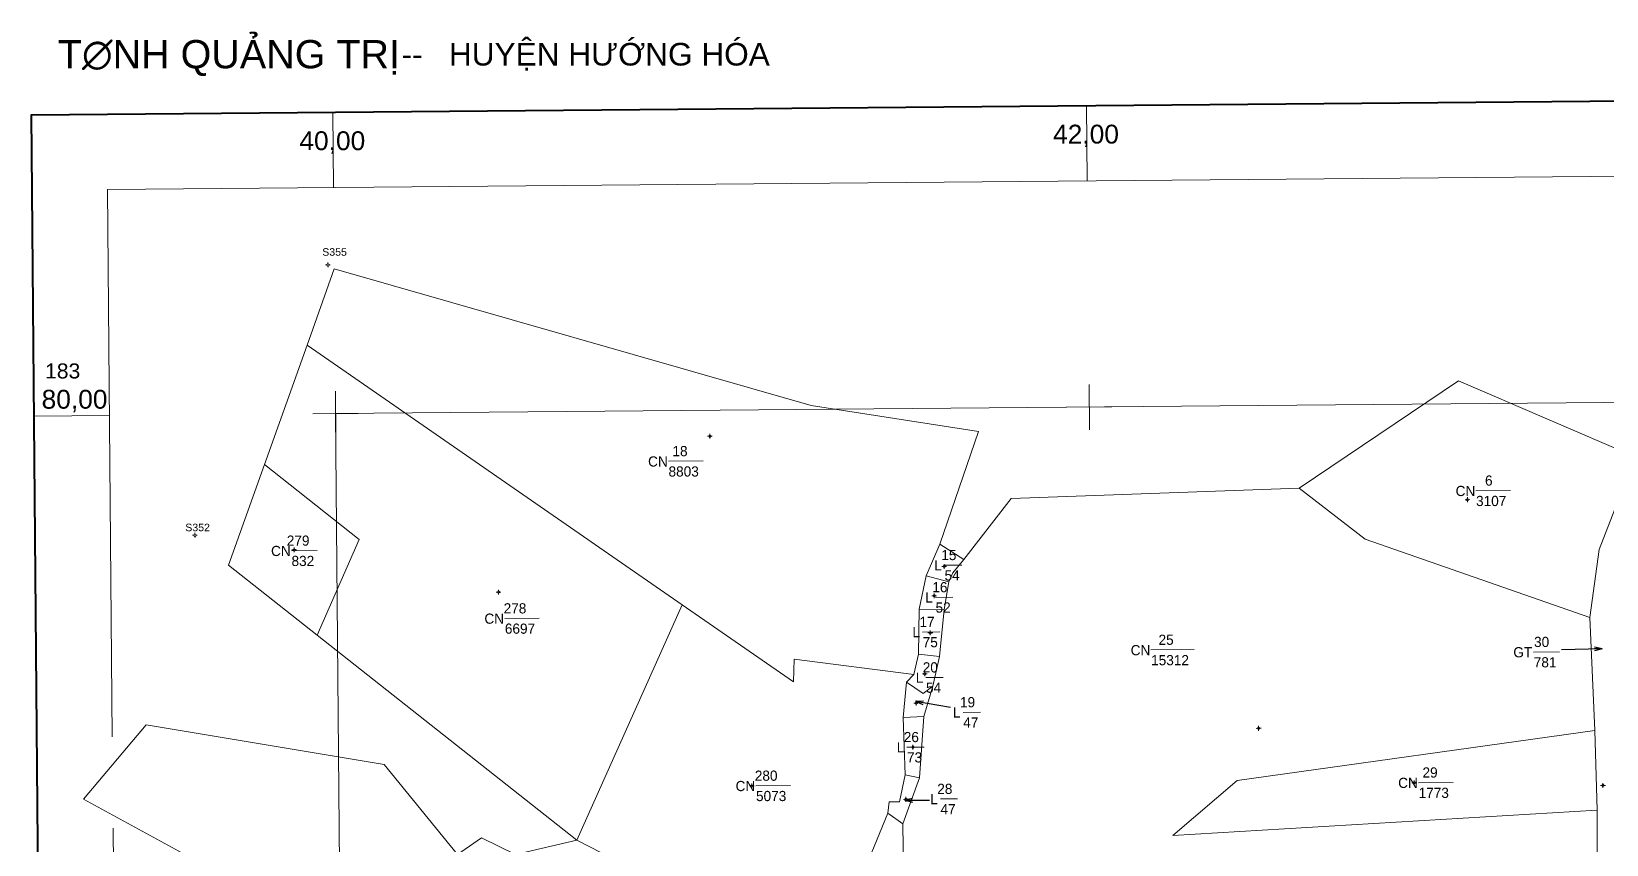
# Model space of a CAD drawing. Header units: metres. Extents: x 550497 to 551666, y 1836245 to 1837652.
# Drawn here: x 550496.5 to 550914.3, y 1837376.9 to 1837592.6 of the extents above; entities that cross this region are included whole.
import ezdxf
from ezdxf.enums import TextEntityAlignment as Align

# ---------------------------------------------------------------- set-up
doc = ezdxf.new("R2010")
doc.units = ezdxf.units.M
doc.header["$MEASUREMENT"] = 0
for name, color, linetype, lineweight in [('Level 10', 7, 'Continuous', 0), ('Level 11', 7, 'Continuous', 0), ('Level 12', 7, 'Continuous', 0), ('Level 13', 7, 'Continuous', 0), ('Level 34', 7, 'Continuous', 0), ('Level 62', 7, 'Continuous', 0), ('Level 63', 7, 'Continuous', 0)]:
    doc.layers.add(name, color=color, linetype=linetype, lineweight=lineweight)
doc.styles.add('Style-FmSimple', font='FmSimple.shx')
doc.styles.add('Style-VHarial', font='VHarial.shx')
doc.styles.add('Style-Vnarial', font='Vnarial.shx')
doc.dimstyles.get("Standard").update_dxf_attribs({"dimtxt": 0.18, "dimasz": 0.18, "dimexe": 0.18, "dimexo": 0.0625, "dimgap": 0.09, "dimtad": 0, "dimtih": 1, "dimtoh": 1, "dimdec": 4, "dimzin": 0, "dimdsep": 46, "dimtxsty": 'Standard', "dimcen": 0.09, "dimadec": 0, "dimazin": 0, "dimtfac": 1, "dimtdec": 4, "dimtofl": 0, "dimtmove": 0, "dimatfit": 3, "dimfxl": 1, "dimtolj": 1, "dimtzin": 0, "dimarcsym": 0})

# ---------------------------------------------------------------- blocks, each defined once
blk = doc.blocks.new('DKCDV')
at = {"layer": 'Level 10', "linetype": 'Continuous', "lineweight": 13}
h = blk.add_hatch(color=1, dxfattribs=at)
edge = h.paths.add_edge_path()
edge.add_arc((0.02456, 0.194811), 1.500056, 0, 360)
at = {"layer": 'Level 10', "color": 1, "linetype": 'Continuous', "lineweight": 13}
for p, q in [((-6.400238, 0), (-12.600469, 0)), ((-0.200007, 12.600469), (0, 6.200231)), ((12.400462, 0.200007), (6.200231, 0.200007)), ((0, -6.200231), (0.200007, -12.400462))]:
    blk.add_line(p, q, dxfattribs=at)
blk.add_circle((0.02456, 0.194811), 6.250233, dxfattribs=at)
blk = doc.blocks.new('N_THUA')
at = {"layer": 'Level 13', "color": 3, "linetype": 'Continuous', "lineweight": 0}
blk.add_line((355581.33, 1837384.95), (355590.51, 1837385.04), dxfattribs=at)
at = {"layer": 'Level 13', "color": 3, "linetype": 'Continuous', "lineweight": 0, "style": 'Style-FmSimple'}
for s, p in [('18', (355582.4, 1837387.66)), ('CN', (355575.94, 1837384.91)), ('8803', (355581.36, 1837382.26))]:
    blk.add_text(s, height=2.7, dxfattribs=at).set_placement(p, align=Align.MIDDLE_LEFT)
blk = doc.blocks.new('N_THUA_3')
at = {"layer": 'Level 13', "color": 3, "linetype": 'Continuous', "lineweight": 0}
blk.add_line((355525.29, 1837343.73), (355534.47, 1837343.81), dxfattribs=at)
at = {"layer": 'Level 13', "color": 3, "linetype": 'Continuous', "lineweight": 0, "style": 'Style-FmSimple'}
for s, p in [('278', (355525.01, 1837346.42)), ('CN', (355519.91, 1837343.68)), ('6697', (355525.33, 1837341.03))]:
    blk.add_text(s, height=2.7, dxfattribs=at).set_placement(p, align=Align.MIDDLE_LEFT)
blk = doc.blocks.new('N_THUA_8')
at = {"layer": 'Level 13', "color": 3, "linetype": 'Continuous', "lineweight": 0}
blk.add_line((355782.22, 1837368.27), (355791.4, 1837368.35), dxfattribs=at)
at = {"layer": 'Level 13', "color": 3, "linetype": 'Continuous', "lineweight": 0, "style": 'Style-FmSimple'}
for s, p in [('6', (355784.64, 1837370.99)), ('CN', (355776.84, 1837368.22)), ('3107', (355782.26, 1837365.57))]:
    blk.add_text(s, height=2.7, dxfattribs=at).set_placement(p, align=Align.MIDDLE_LEFT)
blk = doc.blocks.new('N_THUA_10')
at = {"layer": 'Level 13', "color": 3, "linetype": 'Continuous', "lineweight": 0}
blk.add_line((355817.86, 1837292.35), (355824.75, 1837292.41), dxfattribs=at)
at = {"layer": 'Level 13', "color": 3, "linetype": 'Continuous', "lineweight": 0, "style": 'Style-FmSimple'}
for s, p in [('30', (355817.98, 1837295.05)), ('GT', (355812.48, 1837292.31)), ('781', (355817.9, 1837289.65))]:
    blk.add_text(s, height=2.7, dxfattribs=at).set_placement(p, align=Align.MIDDLE_LEFT)
blk = doc.blocks.new('N_THUA_16')
at = {"layer": 'Level 13', "color": 3, "linetype": 'Continuous', "lineweight": 0}
blk.add_line((355471.03, 1837354.93), (355477.91, 1837354.99), dxfattribs=at)
at = {"layer": 'Level 13', "color": 3, "linetype": 'Continuous', "lineweight": 0, "style": 'Style-FmSimple'}
for s, p in [('279', (355469.81, 1837357.62)), ('CN', (355465.64, 1837354.88)), ('832', (355471.07, 1837352.23))]:
    blk.add_text(s, height=2.7, dxfattribs=at).set_placement(p, align=Align.MIDDLE_LEFT)
blk = doc.blocks.new('N_THUA_22')
at = {"layer": 'Level 13', "color": 3, "linetype": 'Continuous', "lineweight": 0}
blk.add_line((355726.63, 1837307.38), (355738.11, 1837307.48), dxfattribs=at)
at = {"layer": 'Level 13', "color": 3, "linetype": 'Continuous', "lineweight": 0, "style": 'Style-FmSimple'}
for s, p in [('CN', (355721.25, 1837307.33)), ('25', (355728.64, 1837310.09)), ('15312', (355726.67, 1837304.68))]:
    blk.add_text(s, height=2.7, dxfattribs=at).set_placement(p, align=Align.MIDDLE_LEFT)
blk = doc.blocks.new('N_THUA_26')
at = {"layer": 'Level 13', "color": 3, "linetype": 'Continuous', "lineweight": 0}
blk.add_line((355640.75, 1837350.53), (355645.34, 1837350.57), dxfattribs=at)
at = {"layer": 'Level 13', "color": 3, "linetype": 'Continuous', "lineweight": 0, "style": 'Style-FmSimple'}
for s, p in [('15', (355639.93, 1837353.22)), ('L', (355638.06, 1837350.51)), ('54', (355640.79, 1837347.83))]:
    blk.add_text(s, height=2.7, dxfattribs=at).set_placement(p, align=Align.MIDDLE_LEFT)
blk = doc.blocks.new('N_THUA_29')
at = {"layer": 'Level 13', "color": 3, "linetype": 'Continuous', "lineweight": 0}
blk.add_line((355638.11, 1837342.76), (355642.69, 1837342.8), dxfattribs=at)
at = {"layer": 'Level 13', "color": 3, "linetype": 'Continuous', "lineweight": 0, "style": 'Style-FmSimple'}
for s, p in [('16', (355637.28, 1837345.46)), ('L', (355635.42, 1837342.74)), ('52', (355638.14, 1837340.06))]:
    blk.add_text(s, height=2.7, dxfattribs=at).set_placement(p, align=Align.MIDDLE_LEFT)
blk = doc.blocks.new('N_THUA_30')
at = {"layer": 'Level 13', "color": 3, "linetype": 'Continuous', "lineweight": 0}
blk.add_line((355592.38, 1837292.33), (355601.56, 1837292.41), dxfattribs=at)
at = {"layer": 'Level 13', "color": 3, "linetype": 'Continuous', "lineweight": 0, "style": 'Style-FmSimple'}
for s, p in [('280', (355592.1, 1837295.03)), ('CN', (355587, 1837292.28)), ('5073', (355592.42, 1837289.63))]:
    blk.add_text(s, height=2.7, dxfattribs=at).set_placement(p, align=Align.MIDDLE_LEFT)
blk = doc.blocks.new('N_THUA_31')
at = {"layer": 'Level 13', "color": 3, "linetype": 'Continuous', "lineweight": 0}
blk.add_line((355637.06, 1837332.89), (355641.65, 1837332.94), dxfattribs=at)
at = {"layer": 'Level 13', "color": 3, "linetype": 'Continuous', "lineweight": 0, "style": 'Style-FmSimple'}
for s, p in [('L', (355634.37, 1837332.87)), ('17', (355636.24, 1837335.59)), ('75', (355637.09, 1837330.2))]:
    blk.add_text(s, height=2.7, dxfattribs=at).set_placement(p, align=Align.MIDDLE_LEFT)
blk = doc.blocks.new('N_THUA_35')
at = {"layer": 'Level 13', "color": 3, "linetype": 'Continuous', "lineweight": 0}
blk.add_line((355635.61, 1837322.05), (355640.2, 1837322.09), dxfattribs=at)
at = {"layer": 'Level 13', "color": 3, "linetype": 'Continuous', "lineweight": 0, "style": 'Style-FmSimple'}
for s, p in [('20', (355634.79, 1837324.74)), ('L', (355632.93, 1837322.02)), ('54', (355635.65, 1837319.35))]:
    blk.add_text(s, height=2.7, dxfattribs=at).set_placement(p, align=Align.MIDDLE_LEFT)
blk = doc.blocks.new('N_THUA_36')
at = {"layer": 'Level 13', "color": 3, "linetype": 'Continuous', "lineweight": 0}
blk.add_line((355633.38, 1837314.4), (355637.97, 1837314.44), dxfattribs=at)
at = {"layer": 'Level 13', "color": 3, "linetype": 'Continuous', "lineweight": 0, "style": 'Style-FmSimple'}
for s, p in [('19', (355632.56, 1837317.1)), ('L', (355630.69, 1837314.38)), ('47', (355633.42, 1837311.71))]:
    blk.add_text(s, height=2.7, dxfattribs=at).set_placement(p, align=Align.MIDDLE_LEFT)
blk = doc.blocks.new('N_THUA_38')
at = {"layer": 'Level 13', "color": 3, "linetype": 'Continuous', "lineweight": 0}
blk.add_line((355632.44, 1837302.58), (355637.02, 1837302.62), dxfattribs=at)
at = {"layer": 'Level 13', "color": 3, "linetype": 'Continuous', "lineweight": 0, "style": 'Style-FmSimple'}
for s, p in [('L', (355629.75, 1837302.55)), ('26', (355631.61, 1837305.27)), ('73', (355632.47, 1837299.88))]:
    blk.add_text(s, height=2.7, dxfattribs=at).set_placement(p, align=Align.MIDDLE_LEFT)
blk = doc.blocks.new('N_THUA_40')
at = {"layer": 'Level 13', "color": 3, "linetype": 'Continuous', "lineweight": 0}
blk.add_line((355768.15, 1837293.16), (355777.33, 1837293.24), dxfattribs=at)
at = {"layer": 'Level 13', "color": 3, "linetype": 'Continuous', "lineweight": 0, "style": 'Style-FmSimple'}
for s, p in [('29', (355769.22, 1837295.87)), ('CN', (355762.77, 1837293.12)), ('1773', (355768.19, 1837290.47))]:
    blk.add_text(s, height=2.7, dxfattribs=at).set_placement(p, align=Align.MIDDLE_LEFT)
blk = doc.blocks.new('N_THUA_42')
at = {"layer": 'Level 13', "color": 3, "linetype": 'Continuous', "lineweight": 0}
blk.add_line((355630.6, 1837288.84), (355635.19, 1837288.88), dxfattribs=at)
at = {"layer": 'Level 13', "color": 3, "linetype": 'Continuous', "lineweight": 0, "style": 'Style-FmSimple'}
for s, p in [('28', (355629.78, 1837291.53)), ('L', (355627.92, 1837288.81)), ('47', (355630.64, 1837286.14))]:
    blk.add_text(s, height=2.7, dxfattribs=at).set_placement(p, align=Align.MIDDLE_LEFT)
blk = doc.blocks.new('CENTRD')
at = {"layer": 'Level 11', "linetype": 'Continuous', "lineweight": 0}
h = blk.add_hatch(color=1, dxfattribs=at)
edge = h.paths.add_edge_path()
edge.add_arc((0.048863, 0.090632), 1.500056, 0, 360)
at = {"layer": 'Level 11', "color": 1, "linetype": 'Continuous', "lineweight": 0}
for p, q in [((-6.200231, 0), (-12.600469, -0.200007)), ((-0.200007, 6.200231), (-6.200231, 0)), ((-6.200231, 0), (0, -6.200231)), ((-0.200007, 12.600469), (-0.200007, 6.200231)), ((6.200231, 0), (-0.200007, 6.200231)), ((0, -6.200231), (6.200231, 0)), ((12.600469, 0.200007), (6.200231, 0)), ((0, -6.200231), (0, -12.600469))]:
    blk.add_line(p, q, dxfattribs=at)
blk = doc.blocks.new('CENTRD_1')
at = {"layer": 'Level 11', "linetype": 'Continuous', "lineweight": 0}
h = blk.add_hatch(color=1, dxfattribs=at)
edge = h.paths.add_edge_path()
edge.add_arc((0.195969, 0.083732), 1.500056, 0, 360)
at = {"layer": 'Level 11', "color": 1, "linetype": 'Continuous', "lineweight": 0}
for p, q in [((-6.000224, 0), (-12.200455, -0.200007)), ((0, 6.200231), (-6.000224, 0)), ((-6.000224, 0), (0.200007, -6.200231)), ((0, 12.600469), (0, 6.200231)), ((6.200231, 0), (0, 6.200231)), ((0.200007, -6.200231), (6.200231, 0)), ((12.400462, 0), (6.200231, 0)), ((0.200007, -6.200231), (0.200007, -12.600469))]:
    blk.add_line(p, q, dxfattribs=at)
blk = doc.blocks.new('TerminatorOpen_0.5')
at = {"color": 0, "linetype": 'ByBlock', "lineweight": -2}
for q in [(-1, 0.25), (-1, 0), (-1, -0.25)]:
    blk.add_line((0, 0), q, dxfattribs=at)

msp = doc.modelspace()

# ---------------------------------------------------------------- linework, layer by layer
at = {"layer": 'Level 34', "color": 2, "linetype": 'Continuous', "lineweight": 0, "flags": 128}
for points in [[(550747.76, 1837486.43), (550703.35, 1837493.35), (550576.86, 1837529.58), (550569.64, 1837509.38)], [(550569.64, 1837509.38), (550558.31, 1837477.68)], [(550921.95, 1837479.77), (550875.09, 1837499.85), (550832.79, 1837471.42)], [(550737.53, 1837456.6), (550747.76, 1837486.43)], [(550909.89, 1837437.14), (550912.43, 1837455.19), (550921.95, 1837479.77)], [(550558.31, 1837477.68), (550548.78, 1837451.01), (550572.31, 1837432.42)], [(550832.79, 1837471.42), (550756.44, 1837468.64)], [(550832.79, 1837471.42), (550850.36, 1837457.93), (550909.89, 1837437.14)], [(550756.44, 1837468.64), (550743.87, 1837452.46)], [(550733.87, 1837448.17), (550737.53, 1837456.6)], [(550743.87, 1837452.46), (550737.53, 1837456.6)], [(550743.87, 1837452.46), (550740.97, 1837448.98), (550739.86, 1837446.54)], [(550733.87, 1837448.17), (550732, 1837439.32)], [(550733.87, 1837448.17), (550739.86, 1837446.54)], [(550739.86, 1837446.54), (550738.64, 1837439.24)], [(550732, 1837439.32), (550731.85, 1837427.38)], [(550732, 1837439.32), (550738.64, 1837439.24)], [(550738.64, 1837439.24), (550737.39, 1837426.77)], [(550909.89, 1837437.14), (550911.24, 1837407.11)], [(550572.31, 1837432.42), (550641.17, 1837378.06)], [(550730.61, 1837422.03), (550731.85, 1837427.38)], [(550731.85, 1837427.38), (550737.39, 1837426.77)], [(550737.39, 1837426.77), (550735.64, 1837418.86)], [(550728.68, 1837419.92), (550730.61, 1837422.03)], [(550728.68, 1837419.92), (550727.8, 1837410.57)], [(550735.64, 1837418.86), (550733.05, 1837416.95), (550728.68, 1837419.92)], [(550735.64, 1837418.86), (550733.25, 1837410.85)], [(550609.51, 1837374.22), (550590.09, 1837398.07), (550526.94, 1837408.65), (550510.33, 1837388.92), (550578.42, 1837351.8)], [(550727.8, 1837410.57), (550733.25, 1837410.85)], [(550728.26, 1837395.38), (550727.8, 1837410.57)], [(550733.25, 1837410.85), (550732.08, 1837394.61)], [(550911.24, 1837407.11), (550816.33, 1837393.91), (550799.27, 1837379.32), (550911.86, 1837385.97)], [(550911.24, 1837407.11), (550911.86, 1837385.97)], [(550728.26, 1837395.38), (550726.83, 1837388.18), (550724.02, 1837388.18), (550723.7, 1837385.17)], [(550727.65, 1837382.37), (550732.08, 1837394.61)], [(550732.08, 1837394.61), (550728.26, 1837395.38)], [(550723.7, 1837385.17), (550715.63, 1837365.6)], [(550723.7, 1837385.17), (550727.65, 1837382.37)], [(550911.86, 1837385.97), (550911.83, 1837369.6)], [(550721.52, 1837360.82), (550727.89, 1837369.72), (550727.65, 1837382.37)], [(550609.51, 1837374.22), (550615.93, 1837378.67), (550624.94, 1837374.22), (550641.17, 1837378.06)], [(550706.62, 1837344.4), (550641.17, 1837378.06)]]:
    msp.add_lwpolyline(points, dxfattribs=at)
at = {"layer": 'Level 34', "color": 1, "linetype": 'Continuous', "lineweight": 0, "flags": 128}
for points in [[(550569.64, 1837509.38), (550669.1, 1837440.5)], [(550558.31, 1837477.68), (550583.44, 1837457.77), (550572.31, 1837432.42)], [(550669.1, 1837440.5), (550641.17, 1837378.06)], [(550669.1, 1837440.5), (550698.68, 1837420.01), (550698.86, 1837426.01), (550730.61, 1837422.03)]]:
    msp.add_lwpolyline(points, dxfattribs=at)
at = {"layer": 'Level 62', "color": 7, "linetype": 'Continuous', "lineweight": 0}
for p, q in [((550776.61, 1837552.91), (550776.44, 1837572.9)), ((550576.68, 1837551.16), (550576.5, 1837571.15)), ((550577.25, 1837485.18), (550577.15, 1837497.18)), ((550777.19, 1837486.93), (550777.08, 1837498.92)), ((550771.14, 1837492.87), (550783.13, 1837492.98)), ((550497.23, 1837490.48), (550517.22, 1837490.66)), ((550571.2, 1837491.13), (550583.2, 1837491.23))]:
    msp.add_line(p, q, dxfattribs=at)
at = {"layer": 'Level 62', "color": 7, "linetype": 'Continuous', "lineweight": 40, "flags": 128}
msp.add_lwpolyline([(550506.65, 1836410.83), (550496.53, 1837570.46), (551656.16, 1837580.58), (551666.28, 1836420.95), (550506.65, 1836410.83)], close=True, dxfattribs=at)
at = {"layer": 'Level 62', "color": 7, "linetype": 'Continuous', "lineweight": 13, "flags": 128}
for points in [[(550517.96, 1837405.49), (550516.7, 1837550.64), (551636.34, 1837560.42), (551640.21, 1837117.02)], [(551640.35, 1837100.56), (551646.11, 1836440.77), (550526.47, 1836431), (550518.17, 1837381.23)]]:
    msp.add_lwpolyline(points, dxfattribs=at)
at = {"layer": 'Level 63', "color": 2, "linetype": 'Continuous', "lineweight": 0, "flags": 128}
msp.add_lwpolyline([(550577.2, 1837491.18), (551077.04, 1837495.55)], dxfattribs=at)
at = {"layer": 'Level 63', "color": 3, "linetype": 'Continuous', "lineweight": 0, "flags": 128}
msp.add_lwpolyline([(550581.56, 1836991.34), (550577.2, 1837491.18)], dxfattribs=at)

# ---------------------------------------------------------------- block references
at = {"layer": 'Level 10', "color": 1, "linetype": 'Continuous', "lineweight": 13, "xscale": 0.049998, "yscale": 0.049998, "zscale": 0.049998}
for p in [(550575.18, 1837530.64), (550539.9, 1837458.93)]:
    msp.add_blockref('DKCDV', p, dxfattribs=at)
at = {"layer": 'Level 11', "color": 1, "linetype": 'Continuous', "lineweight": 0, "xscale": 0.049998, "yscale": 0.049998, "zscale": 0.049998}
for name, p in [('CENTRD', (550676.5, 1837485.18)), ('CENTRD', (550877.45, 1837468.36)), ('CENTRD', (550566.24, 1837455.05)), ('CENTRD', (550738.65, 1837450.65)), ('CENTRD', (550620.43, 1837443.84)), ('CENTRD', (550736, 1837442.88)), ('CENTRD', (550734.97, 1837433.03)), ('CENTRD', (550733.5, 1837422.16)), ('CENTRD', (550731.24, 1837414.42)), ('CENTRD', (550822.07, 1837407.71)), ('CENTRD', (550730.34, 1837402.71)), ('CENTRD_1', (550687.59, 1837392.44)), ('CENTRD', (550863.36, 1837393.27)), ('CENTRD', (550913.41, 1837392.57)), ('CENTRD', (550728.49, 1837388.88))]:
    msp.add_blockref(name, p, dxfattribs=at)
at = {"layer": 'Level 13', "color": 3, "linetype": 'Continuous', "lineweight": 0}
for name, p in [('N_THUA', (195084.16, 93.59)), ('N_THUA_8', (195097.48, 102.45)), ('N_THUA_16', (195094.44, 99.88)), ('N_THUA_26', (195097.95, 100.45)), ('N_THUA_29', (195098.22, 99.69)), ('N_THUA_3', (195096.77, 93.12)), ('N_THUA_31', (195095.85, 100.36)), ('N_THUA_22', (195066.87, 121.11)), ('N_THUA_10', (195077.15, 135.58)), ('N_THUA_35', (195098.17, 99.14)), ('N_THUA_36', (195110.28, 97.54)), ('N_THUA_38', (195096.31, 100.12)), ('N_THUA_30', (195096.31, 100.12)), ('N_THUA_40', (195096.31, 100.12)), ('N_THUA_42', (195107.03, 100.12))]:
    msp.add_blockref(name, p, dxfattribs=at)

# ---------------------------------------------------------------- texts
at = {"layer": 'Level 12', "color": 3, "linetype": 'Continuous', "lineweight": 0, "style": 'Style-VHarial'}
for s, p in [('S355 ', (550577.32, 1837534.07)), ('S352 ', (550540.98, 1837460.99))]:
    msp.add_text(s, height=2, dxfattribs=at).set_placement(p, align=Align.MIDDLE_CENTER)
at = {"layer": 'Level 62', "color": 7, "linetype": 'Continuous', "lineweight": 0}
for s, height, style, p in [('t∅nh qu¶ng trÞ ', 7.5, 'Style-VHarial', (550503.53, 1837582.79)), ('   --   huyÖn h\xadíng hãa', 6, 'Style-VHarial', (550587.71, 1837583.53)), ('42,00', 5, 'Style-Vnarial', (550767.53, 1837562.83)), ('40,00', 5, 'Style-Vnarial', (550567.59, 1837561.08)), ('183', 4, 'Style-Vnarial', (550500.14, 1837500.51)), ('80,00', 5, 'Style-Vnarial', (550499.21, 1837492.5))]:
    msp.add_text(s, height=height, dxfattribs=dict(at, style=style)).set_placement(p)

# ---------------------------------------------------------------- leaders
at = {"layer": 'Level 10', "color": 2, "linetype": 'Continuous', "lineweight": 0}
for points in [[(550913.19, 1837428.82), (550902.43, 1837428.5)], [(550731.08, 1837414.88), (550740.3, 1837413.31)], [(550728.23, 1837388.64), (550734.78, 1837388.69)]]:
    msp.add_leader(points, dimstyle='Standard', override={"dimtxt": 2, "dimasz": 2, "dimgap": 0, "dimtad": 1, "dimtxsty": 'Style-VHarial', "dimldrblk": 'TerminatorOpen_0.5'}, dxfattribs=at)

doc.saveas('drawing.dxf')
